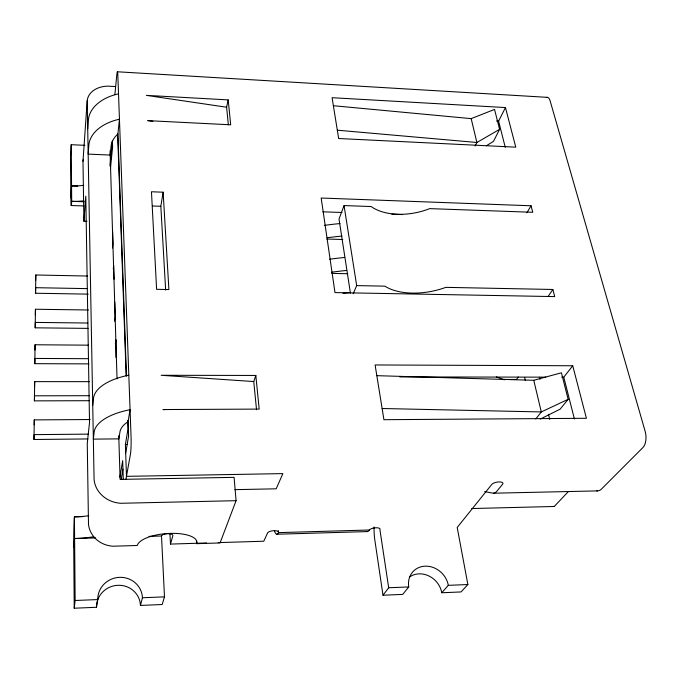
<?xml version="1.0" encoding="UTF-8"?>
<svg xmlns="http://www.w3.org/2000/svg" width="680" height="680" viewBox="0 0 680 680"><rect width="100%" height="100%" fill="white"/><g stroke="black" fill="none" stroke-linecap="round" stroke-linejoin="round"><path stroke-width="1.02" d="M87.882 438.94L34 439.492L34.272 419.9L90.168 419.534M89.08 400.707L34.416 400.868L34.68 381.633L89.309 381.667M88.953 363.885L34.808 363.673L35.071 344.769L88.468 345.168M88.077 328.38L35.19 327.82L35.445 309.247L88.468 309.995M88.281 294.142L35.564 293.241L35.811 274.983L87.66 276.046M35.7 280.594L35.811 274.983M35.564 293.241L35.674 287.691L87.057 288.618M35.334 314.712L35.445 309.247M35.19 327.82L35.309 322.413L87.865 323.025M34.952 350.072L35.071 344.769M34.808 363.673L34.927 358.436L88.689 358.7M34.561 386.758L34.68 381.633M34.416 400.868L34.527 395.811L89.539 395.7M34.153 424.839L34.272 419.9M34 439.492L34.111 434.63L88.29 434.129M84.974 145.325L71.204 144.704L70.533 156.816L70.865 197.719A18.947 0.62 -89 0 0 71.697 201.331L84.269 201.764M70.865 197.719L71.561 185.878A47.77 30.064 1.9 0 0 83.64 185.359M86.997 221.306L83.895 221.213L82.985 161.279L87.201 100.725A23.502 17.323 9 0 1 108.086 86.147L115.498 86.564M87.712 129.064L88.358 120.131A44.106 29.113 -0.2 0 1 118.524 93.831M83.895 221.213L85.791 196.129L89.513 422.577L87.261 443.428L88.493 524.314A26.299 24.446 -0.9 0 0 113.186 546.218L137.317 545.479A29.928 10.778 -4.5 0 1 170.127 533.392A29.928 10.778 -4.5 0 1 196.681 543.668L220.056 542.946L236.079 500.684L234.09 477.351L120.105 479.392L118.77 435.736M114.86 94.707L116.807 74.791A11.084 0.739 -88.5 0 1 117.844 75.284L131.044 436.356A13.268 1.105 -89.7 0 1 130.441 454.223L125.91 479.451M109.913 166.005L112.412 140.939M110.508 167.824L112.608 146.965L112.404 140.709M206.533 542.971L170.484 544.077L172.881 535.687A5.729 2.099 -4.4 0 0 167.79 533.707A5.729 2.099 -4.4 0 0 161.508 536.019L164.492 596.861L162.155 604.52L140.454 605.429A22.032 21.233 -13.1 0 0 117.878 585.302A22.032 21.233 -13.1 0 0 96.492 607.283L74.23 608.217L73.729 547.034L74.605 538.534A57.494 21.802 -2.7 0 0 93.712 536.75M117.904 133.977L119.45 119.204A44.736 28.739 -0.5 0 0 88.834 145.282L88.171 154.105L110.185 155.066L111.061 146.285A36.312 23.341 -1.2 0 1 117.904 133.977L126.455 375.964M92.735 405.467L93.542 398.14A51.085 23.749 -3.1 0 1 128.809 375.224M112.506 248.004L112.973 243.839L112.582 230.894M113.279 268.974L113.645 265.82L114.061 279.267M74.23 608.217L75.14 600.491L74.417 516.851A56.891 22.457 -2.5 0 0 88.706 515.78M114.529 321.249L115.183 316.072L114.758 302.099M115.362 343.969L115.915 339.804L115.94 357.408M165.648 290.105L160.828 206.286L163.132 192.202L151.462 191.769L156.612 289.323L168.895 289.544L163.132 192.202M96.492 607.283L97.767 599.573A22.372 21.522 -10.7 0 1 119.484 577.346A22.372 21.522 -10.7 0 1 142.434 597.754L164.492 596.861M128.069 421.659L130.067 409.708A51.944 22.899 -3.4 0 0 94.172 432.063L93.347 439.135L118.864 438.872L119.969 431.834A42.143 18.581 -3.8 0 1 128.069 421.659L128.588 436.203L125.689 453.084M119.876 477.258L122.672 460.658L123.275 479.46M234.88 489.651L276.19 488.81L282.872 473.612L126.471 476.34L125.4 444.499L128.027 428.91L127.73 420.427M121.15 479.544L122.944 469.089M226.61 107.228L228.191 99.892L146.379 95.37L226.61 107.228L228.352 124.822M140.454 605.429L142.434 597.754M253.75 381.548L255.816 375.453L161.143 375.284L253.75 381.548L256.538 409.76M353.175 293.786L356.685 285.6L384.88 286.161A51.493 27.642 -11.3 0 0 445.808 287.359L552.857 289.476L554.71 296.599L334.985 292.587L321.181 198.033L531.046 205.776L532.746 212.287L429.692 208.624A49.3 29.342 -12 0 1 371.127 206.542L344.046 205.572L339.005 219.028L350.429 293.148M475.125 146.047L476.884 142.486L499.596 129.344L494.538 109.412L471.18 118.634L333.378 105.715M505.283 147.39L498.601 121.159L505.452 107.559L332.087 97.699L338.657 138.516L515.78 147.169L505.452 107.559M499.596 129.344L493.493 141.321L486.362 145.792M526.983 212.661L531.046 205.776M548.106 296.438L552.857 289.476M518.245 376.992L516.477 379.466L502.698 379.449M484.687 491.598L492.762 493.136A23.095 8.704 87.6 0 0 496.833 491.24L502.622 484.202A5.84 2.176 -10.4 0 0 499.146 481.925A5.84 2.176 -10.4 0 0 491.785 484.423L457.198 527.459L467.874 584.537L448.315 585.336A21.403 18.768 45.9 0 0 425.144 566.168A21.403 18.768 45.9 0 0 408.723 586.942L402.738 594.396L382.993 595.229L388.688 587.758L379.925 529.694A5.465 1.946 -8 0 0 376.048 527.765A5.465 1.946 -8 0 0 369.444 530A21.947 5.984 88.1 0 1 366.392 531.369M561.654 377.179L563.771 377.188L572.73 365.755L586.415 418.285L383.92 419.696L375.105 364.964L572.73 365.755M535.763 418.957L541.314 411.935L568.149 399.313L561.417 372.793L533.749 380.298L376.83 375.675M568.149 399.313L560.116 409.164L540.251 419.084M409.793 576.836A21.08 18.564 46.5 0 1 441.771 592.756L448.315 585.336M467.874 584.537L461.065 591.94L441.771 592.756M568.336 491.606L554.659 506.065A5.194 2.193 86.3 0 1 553.265 506.311M75.14 600.491L97.767 599.573M388.688 587.758L408.723 586.942M218.195 542.615L263.78 541.229L267.589 532.942A5.576 2.031 -6.3 0 1 274.04 530.681A5.576 2.031 -6.3 0 1 278.502 532.627L369.444 530M74.605 538.534L95.591 537.923M148.971 536.375L161.508 536.019M276.811 534.233L367.183 531.59M82.73 516.638L74.417 516.851A22.899 0.875 -89.6 0 0 73.729 547.034M471.725 508.546L553.843 506.481M493.467 493.204L597.542 490.892M236.079 500.684L120.836 503.276A28.39 25.857 2.9 0 1 94.087 479.859L87.201 100.725M125.4 444.499L127.508 444.473M399.798 376.924L545.793 377.153M331.798 273.377L347.667 273.734M382.118 408.51L541.314 411.935L533.749 380.298M326.876 239.037L342.771 239.496M71.23 205.53L83.895 205.955M152.473 205.998L160.828 206.286M322.856 211.828L341.964 212.483M391.841 214.183L402.45 214.548M71.561 185.878L77.792 186.116M496.493 121.048L498.601 121.159M165.07 409.675L162.953 409.547L259.19 409.096L255.816 375.453M117.419 71.782L547.451 97.35M337.314 130.194L476.884 142.486L471.18 118.634M152.923 121.363L147.704 120.632L230.69 124.814L228.191 99.892M496.349 376.933L503.421 379.466A13.838 6.086 -11.6 0 0 504.348 379.856M563.771 377.188L574.404 418.957M539.52 377.273L540.013 379.329M548.496 414.298L549.737 419.441M524.629 377.442L525.334 380.46M344.046 205.572L356.685 285.6M382.993 595.229L374.51 537.846A26.758 7.582 87.6 0 1 374.059 526.932M278.29 530.553L278.502 532.627A22.346 4.479 88.8 0 1 274.516 531.097M196.477 540.498L196.681 543.668M169.932 533.571L170.484 544.077M117.648 134.07L126.166 375.878M110.058 150.9L117.036 378.896M71.204 144.704L71.697 201.331A48.186 29.809 1.6 0 0 83.878 200.787M342.958 293.369A189.091 87.422 -8.1 0 1 350.132 292.587M329.638 259.241A186.022 90.38 -8.2 0 1 344.717 257.457M331.534 272.238A187.272 89.343 -8.1 0 1 346.724 270.436M324.343 225.394A183.056 93.109 -8.2 0 1 340.025 223.55M327.225 237.77A184.263 92.166 -8.2 0 1 341.964 236.053M82.985 161.279A22.032 16.847 8.1 0 1 83.317 159.341M546.346 97.563A10.183 4.165 -84.3 0 1 550.077 100.7L645.15 431.315A11.985 5.984 87.1 0 1 643.008 447.457L601.571 488.962A22.61 10.421 86.7 0 1 596.7 490.841"/></g></svg>
